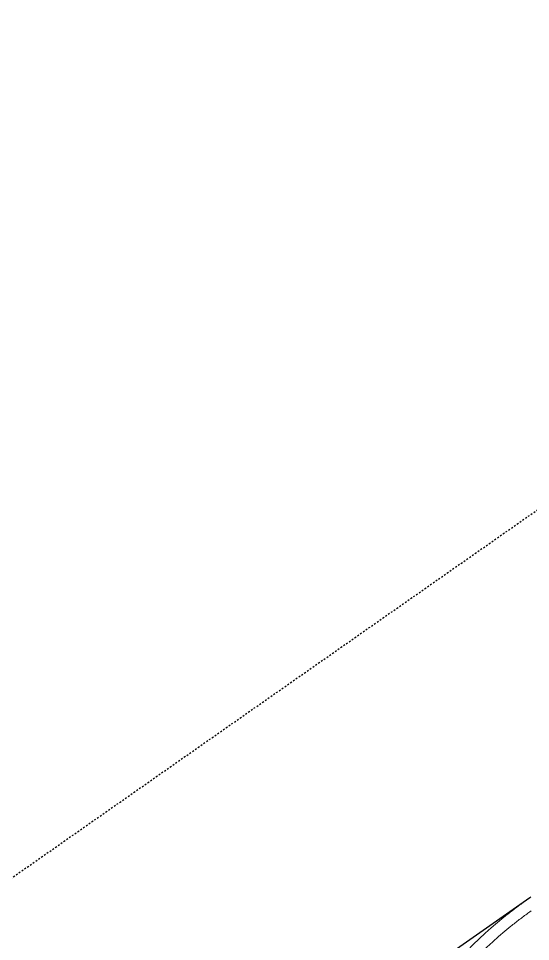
# Model space of a CAD drawing. Header units: millimetres. Extents: x 152904052 to 153933663, y 538271515 to 539240469.
# Drawn here: x 153537525 to 153541333, y 539128573 to 539135437 of the extents above; entities that cross this region are included whole.
import ezdxf

# ---------------------------------------------------------------- set-up
doc = ezdxf.new("R2010")
doc.units = ezdxf.units.MM
doc.linetypes.add('HIDDEN', pattern=[5.08, 2.54, -2.54])
doc.layers.add('BORD', color=7, linetype='Continuous')

msp = doc.modelspace()

# ---------------------------------------------------------------- linework, layer by layer
at = {"layer": 'BORD', "color": 8, "linetype": 'HIDDEN', "ltscale": 5}
msp.add_line((153487800.9, 539094263.9), (153610673.7, 539180300.3), dxfattribs=at)
at = {"layer": 'BORD', "color": 133, "ltscale": 10}
msp.add_lwpolyline([(153538327.4, 539126799.8), (153541326.9, 539128900.1)], dxfattribs=at)
at = {"layer": 'BORD', "color": 137, "lineweight": 0, "flags": 128}
for points in [[(153540113.8, 539127142.4, -0.166479), (153541133.8, 539128753.3), (153541134, 539128753.4), (153541141.9, 539128759.7), (153541149.8, 539128766), (153541157.8, 539128772.3), (153541165.7, 539128778.5), (153541173.7, 539128784.8), (153541181.7, 539128791), (153541189.7, 539128797.1), (153541197.8, 539128803.3), (153541205.8, 539128809.4), (153541213.9, 539128815.5), (153541222, 539128821.6), (153541230.1, 539128827.6), (153541238.2, 539128833.7), (153541246.3, 539128839.7), (153541254.4, 539128845.7), (153541262.5, 539128851.7), (153541270.6, 539128857.6), (153541278.8, 539128863.5), (153541286.9, 539128869.5), (153541295.1, 539128875.4), (153541303.3, 539128881.3), (153541311.4, 539128887.1), (153541319.6, 539128893), (153541327.8, 539128898.8), (153541336, 539128904.7)], [(153540196.5, 539127122.6, -0.166479), (153541187, 539128687), (153541187.1, 539128687.1), (153541194.8, 539128693.2), (153541202.6, 539128699.4), (153541210.3, 539128705.5), (153541218.1, 539128711.6), (153541225.9, 539128717.6), (153541233.7, 539128723.7), (153541241.5, 539128729.7), (153541249.3, 539128735.7), (153541257.2, 539128741.7), (153541265.1, 539128747.7), (153541273, 539128753.6), (153541280.9, 539128759.5), (153541288.9, 539128765.5), (153541296.8, 539128771.4), (153541304.8, 539128777.2), (153541312.8, 539128783.1), (153541320.8, 539128789), (153541328.8, 539128794.8), (153541336.8, 539128800.6)]]:
    msp.add_lwpolyline(points, format="xyb", dxfattribs=at)

doc.saveas('drawing.dxf')
